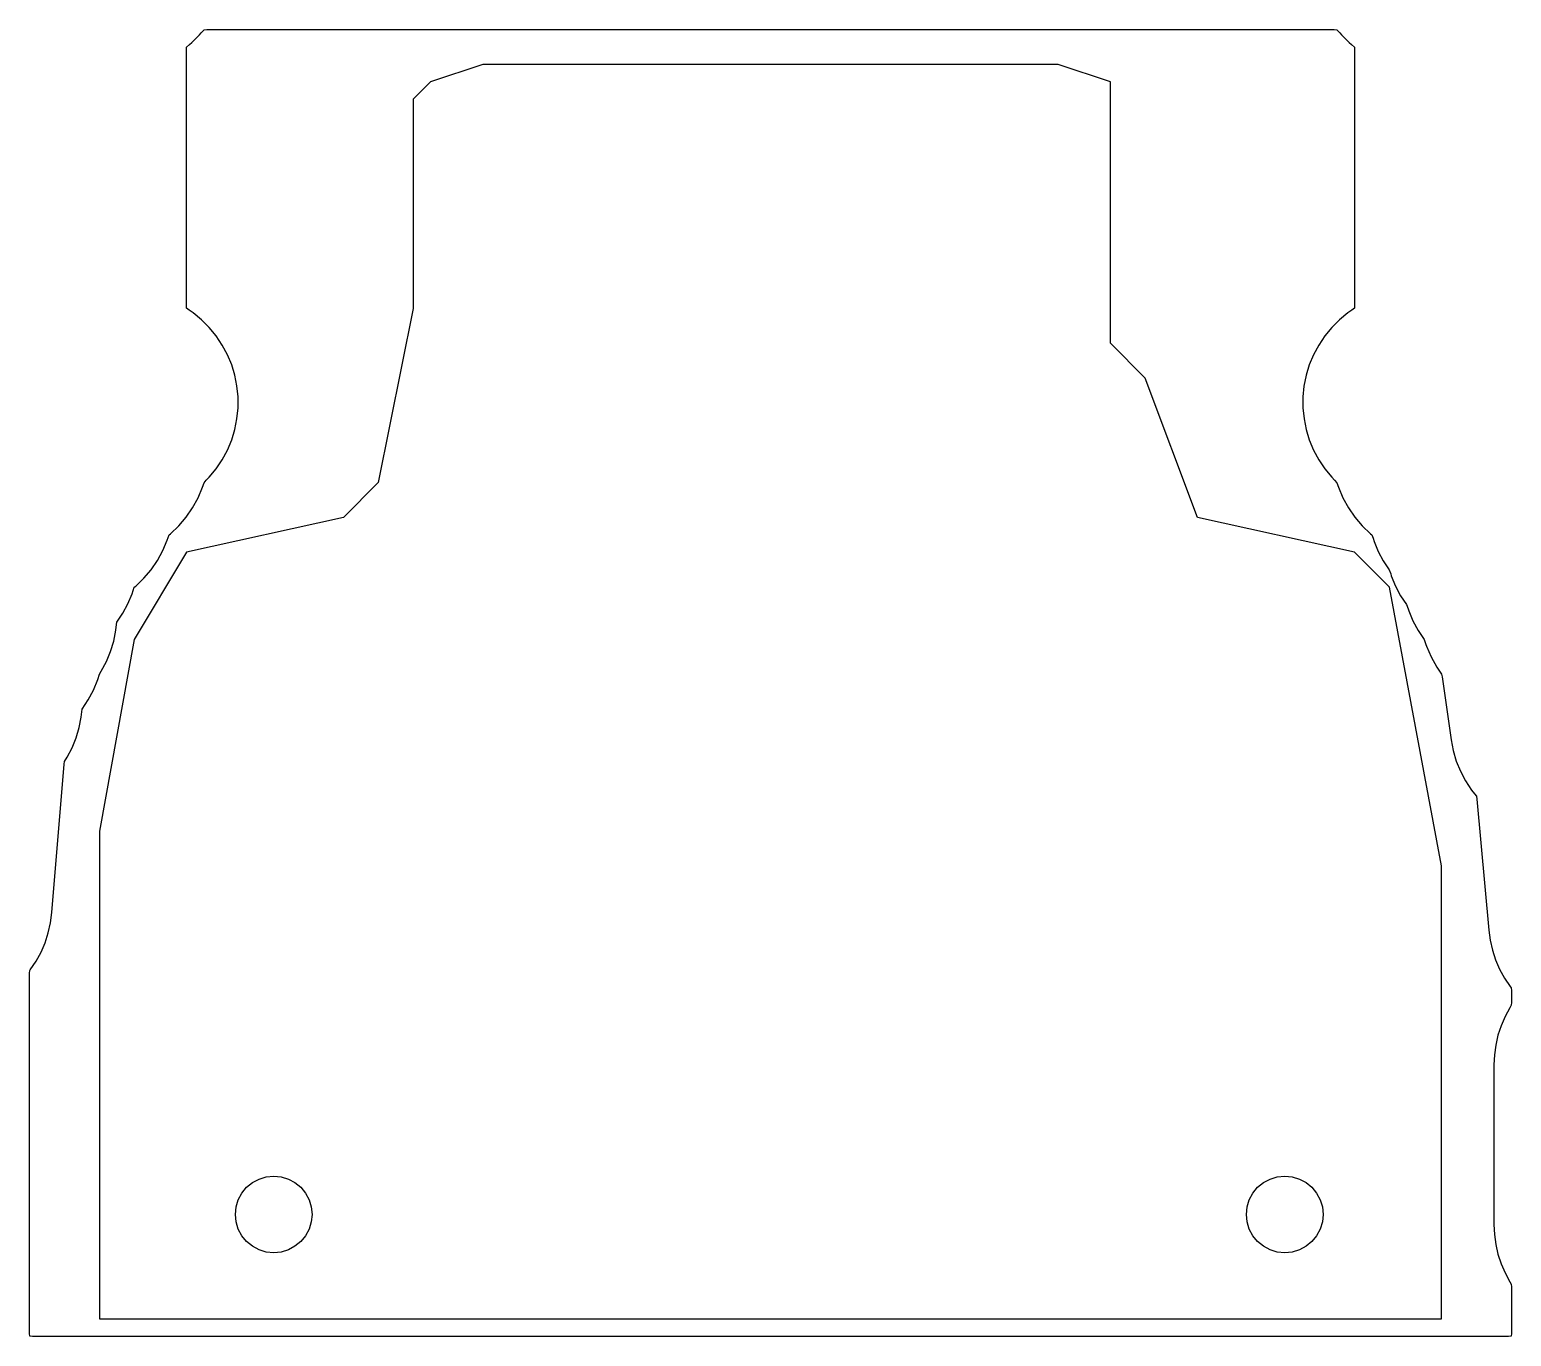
# Model space of a CAD drawing. Header units: metres. Extents: x -21.5 to 21, y -3 to 34.5.
import ezdxf

# ---------------------------------------------------------------- set-up
doc = ezdxf.new("R2010")
doc.units = ezdxf.units.M

msp = doc.modelspace()

# ---------------------------------------------------------------- linework, layer by layer
at = {"layer": 'HOLE_0'}
msp.add_lwpolyline([(-13.4, 0.5), (-13.421, 0.285), (-13.484, 0.079), (-13.585, -0.111), (-13.722, -0.278), (-13.889, -0.415), (-14.079, -0.516), (-14.285, -0.579), (-14.5, -0.6), (-14.715, -0.579), (-14.921, -0.516), (-15.111, -0.415), (-15.278, -0.278), (-15.415, -0.111), (-15.516, 0.079), (-15.579, 0.285), (-15.6, 0.5), (-15.579, 0.715), (-15.516, 0.921), (-15.415, 1.111), (-15.278, 1.278), (-15.111, 1.415), (-14.921, 1.516), (-14.715, 1.579), (-14.5, 1.6), (-14.285, 1.579), (-14.079, 1.516), (-13.889, 1.415), (-13.722, 1.278), (-13.585, 1.111), (-13.484, 0.921), (-13.421, 0.715)], close=True, dxfattribs=at)
at = {"layer": 'HOLE_1'}
msp.add_lwpolyline([(15.6, 0.5), (15.579, 0.285), (15.516, 0.079), (15.415, -0.111), (15.278, -0.278), (15.111, -0.415), (14.921, -0.516), (14.715, -0.579), (14.5, -0.6), (14.285, -0.579), (14.079, -0.516), (13.889, -0.415), (13.722, -0.278), (13.585, -0.111), (13.484, 0.079), (13.421, 0.285), (13.4, 0.5), (13.421, 0.715), (13.484, 0.921), (13.585, 1.111), (13.722, 1.278), (13.889, 1.415), (14.079, 1.516), (14.285, 1.579), (14.5, 1.6), (14.715, 1.579), (14.921, 1.516), (15.111, 1.415), (15.278, 1.278), (15.415, 1.111), (15.516, 0.921), (15.579, 0.715)], close=True, dxfattribs=at)
at = {"layer": 'PCB_OUTLINE'}
msp.add_lwpolyline([(-19.5, -2.5), (19, -2.5), (19, 10.5), (17.5, 18.5), (16.5, 19.5), (12, 20.5), (10.5, 24.5), (9.5, 25.5), (9.5, 33), (8, 33.5), (-8.5, 33.5), (-10, 33), (-10.5, 32.5), (-10.5, 26.5), (-11.5, 21.5), (-12.5, 20.5), (-17, 19.5), (-18.5, 17), (-19.5, 11.5)], close=True, dxfattribs=at)
at = {"layer": 'USABLE_AREA'}
msp.add_lwpolyline([(-21.496, -2.996), (-21.5, -2.921), (-21.5, 7.421), (-21.496, 7.499), (-21.48, 7.52), (-21.315, 7.766), (-21.174, 8.025), (-21.056, 8.297), (-20.965, 8.579), (-20.9, 8.867), (-20.862, 9.161), (-20.507, 13.421), (-20.496, 13.499), (-20.427, 13.618), (-20.284, 13.89), (-20.169, 14.175), (-20.081, 14.469), (-20.022, 14.771), (-20.007, 14.926), (-19.996, 14.999), (-19.995, 15.001), (-19.82, 15.264), (-19.669, 15.549), (-19.547, 15.848), (-19.493, 16.004), (-19.444, 16.086), (-19.296, 16.363), (-19.176, 16.653), (-19.085, 16.954), (-19.023, 17.262), (-19.007, 17.426), (-18.996, 17.499), (-18.996, 17.499), (-18.825, 17.754), (-18.679, 18.026), (-18.56, 18.311), (-18.532, 18.402), (-18.497, 18.498), (-18.458, 18.531), (-18.225, 18.755), (-18.016, 19.001), (-17.833, 19.267), (-17.677, 19.55), (-17.551, 19.847), (-17.496, 19.998), (-17.457, 20.032), (-17.221, 20.259), (-17.009, 20.509), (-16.825, 20.78), (-16.668, 21.068), (-16.542, 21.37), (-16.497, 21.498), (-16.432, 21.569), (-16.347, 21.654), (-16.148, 21.897), (-15.973, 22.158), (-15.825, 22.435), (-15.705, 22.725), (-15.614, 23.026), (-15.553, 23.334), (-15.522, 23.646), (-15.522, 23.96), (-15.553, 24.273), (-15.614, 24.581), (-15.705, 24.881), (-15.825, 25.172), (-15.973, 25.449), (-16.148, 25.71), (-16.347, 25.952), (-16.569, 26.174), (-16.812, 26.374), (-16.928, 26.451), (-16.996, 26.502), (-17, 26.579), (-17, 33.921), (-16.996, 33.998), (-16.911, 34.076), (-16.849, 34.127), (-16.627, 34.349), (-16.576, 34.411), (-16.498, 34.496), (-16.421, 34.5), (15.921, 34.5), (15.998, 34.496), (16.076, 34.411), (16.127, 34.349), (16.349, 34.127), (16.411, 34.076), (16.496, 33.998), (16.5, 33.921), (16.5, 26.579), (16.496, 26.502), (16.428, 26.451), (16.312, 26.374), (16.069, 26.174), (15.847, 25.952), (15.647, 25.709), (15.473, 25.448), (15.325, 25.171), (15.205, 24.881), (15.114, 24.58), (15.052, 24.272), (15.022, 23.96), (15.022, 23.645), (15.053, 23.333), (15.114, 23.025), (15.205, 22.724), (15.326, 22.434), (15.474, 22.157), (15.649, 21.896), (15.848, 21.653), (15.931, 21.57), (15.997, 21.498), (16.043, 21.369), (16.169, 21.067), (16.325, 20.779), (16.51, 20.509), (16.721, 20.259), (16.957, 20.032), (16.997, 19.998), (17.032, 19.902), (17.06, 19.811), (17.179, 19.526), (17.325, 19.254), (17.496, 18.999), (17.496, 18.998), (17.54, 18.878), (17.556, 18.823), (17.676, 18.533), (17.824, 18.256), (17.995, 18.001), (17.996, 17.998), (18.04, 17.878), (18.056, 17.823), (18.176, 17.533), (18.324, 17.256), (18.495, 17.001), (18.496, 16.998), (18.548, 16.855), (18.563, 16.806), (18.695, 16.497), (18.858, 16.203), (18.938, 16.09), (18.997, 15.999), (19.011, 15.925), (19.269, 14.118), (19.329, 13.809), (19.418, 13.507), (19.537, 13.216), (19.684, 12.938), (19.858, 12.675), (19.945, 12.569), (19.996, 12.498), (20.007, 12.421), (20.349, 8.656), (20.389, 8.367), (20.455, 8.082), (20.546, 7.805), (20.663, 7.537), (20.803, 7.281), (20.966, 7.039), (20.996, 6.999), (21, 6.921), (21, 6.579), (20.996, 6.501), (20.955, 6.433), (20.819, 6.18), (20.705, 5.915), (20.616, 5.641), (20.552, 5.361), (20.513, 5.075), (20.5, 4.788), (20.5, 0.212), (20.513, -0.075), (20.552, -0.361), (20.616, -0.641), (20.705, -0.915), (20.819, -1.18), (20.955, -1.433), (20.996, -1.501), (21, -1.579), (21, -2.921), (20.996, -2.996), (20.921, -3), (-21.421, -3)], close=True, dxfattribs=at)

doc.saveas('drawing.dxf')
